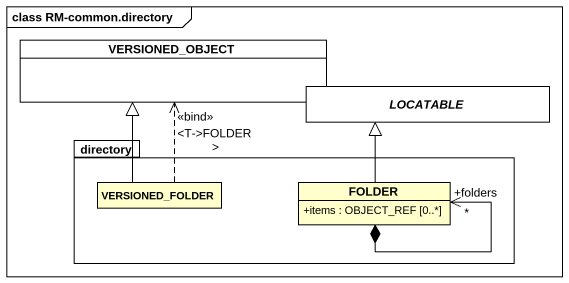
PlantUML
@startuml
mainframe class RM-common.directory
hide circle
hide empty members
skinparam classAttributeIconSize 0
class VERSIONED_OBJECT #FFFFFF
abstract class LOCATABLE #FFFFFF
package directory {
  class VERSIONED_FOLDER
  class "FOLDER" as FOLDER_ {
    +items : OBJECT_REF [0..*]
  }
}
VERSIONED_FOLDER -up-|> VERSIONED_OBJECT
VERSIONED_FOLDER .up.> VERSIONED_OBJECT : <<bind>>\n<T->FOLDER>
FOLDER_ -up-|> LOCATABLE
FOLDER_ *--> "+folders\n*" FOLDER_
@enduml
